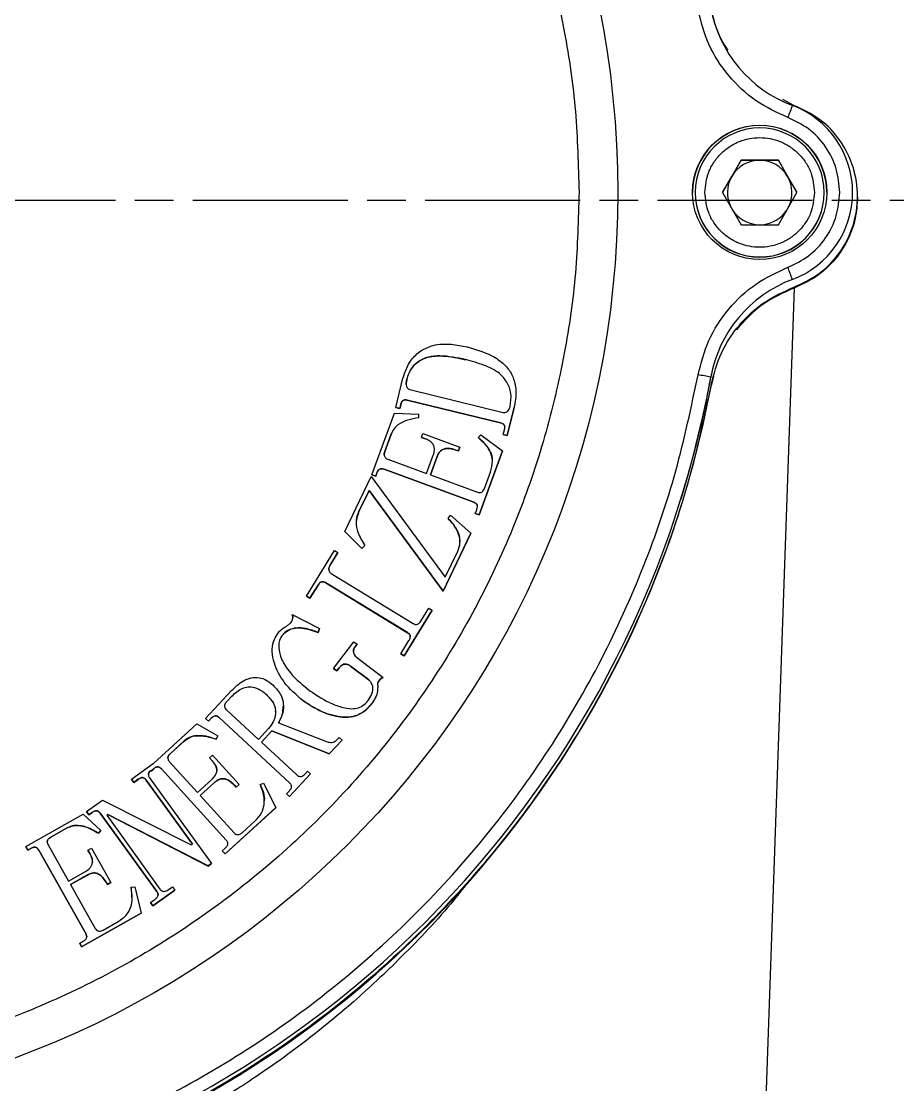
# Model space of a CAD drawing. Header units: millimetres. Extents: x 2003 to 4439, y 563 to 2285.
# Drawn here: x 3697.4 to 3765.3, y 1966.9 to 2049.3 of the extents above; entities that cross this region are included whole.
import ezdxf

# ---------------------------------------------------------------- set-up
doc = ezdxf.new("R2010")
doc.units = ezdxf.units.MM
doc.linetypes.add('AM_ISO08W050', pattern=[18, 12, -1.5, 3, -1.5])
doc.layers.add('AM_7', color=4, linetype='AM_ISO08W050', lineweight=25)

msp = doc.modelspace()

# ---------------------------------------------------------------- linework, layer by layer
at = {"color": 7, "linetype": 'Continuous', "lineweight": 25}
for p, q in [((3757.229, 2042.798), (3756.379, 2043.239)), ((3753.143, 2038.547), (3751.7, 2036.047)), ((3752.421, 2037.291), (3753.143, 2038.541)), ((3756.03, 2038.547), (3753.143, 2038.547)), ((3753.143, 2038.541), (3753.143, 2038.547)), ((3753.143, 2038.541), (3754.586, 2038.541)), ((3754.586, 2038.541), (3756.03, 2038.541)), ((3757.473, 2036.047), (3756.03, 2038.547)), ((3756.03, 2038.547), (3756.03, 2038.541)), ((3756.03, 2038.541), (3756.751, 2037.291)), ((3751.701, 2036.044), (3752.421, 2037.291)), ((3756.751, 2037.291), (3757.471, 2036.044)), ((3749.586, 2036.046), (3749.586, 2036.034)), ((3751.7, 2036.047), (3753.143, 2033.547)), ((3756.03, 2033.547), (3757.473, 2036.047)), ((3759.586, 2036.034), (3759.586, 2036.046)), ((3761.786, 2036.016), (3761.786, 2036.049)), ((3762.164, 2035.679), (3762.164, 2035.751)), ((3753.143, 2033.547), (3756.03, 2033.547)), ((3757.118, 2029.309), (3757.118, 2029.275)), ((3754.032, 1935.623), (3757.281, 2028.659)), ((3757.229, 2028.703), (3757.229, 2028.632)), ((3750.796, 2021.703), (3750.796, 2021.737)), ((3751.015, 2021.802), (3750.817, 2021.059)), ((3726.388, 2019.373), (3726.941, 2021.648)), ((3727.479, 2020.766), (3734.708, 2019.003)), ((3735.692, 2020.661), (3735.692, 2020.664)), ((3726.693, 2019.298), (3726.388, 2019.373)), ((3726.388, 2019.373), (3726.388, 2019.371)), ((3726.388, 2019.371), (3726.693, 2019.296)), ((3726.766, 2019.601), (3726.693, 2019.298)), ((3726.693, 2019.296), (3726.766, 2019.599)), ((3726.693, 2019.298), (3726.693, 2019.296)), ((3726.766, 2019.601), (3726.766, 2019.599)), ((3734.51, 2018.194), (3727.28, 2019.957)), ((3727.28, 2019.957), (3727.28, 2019.955)), ((3727.28, 2019.955), (3734.51, 2018.192)), ((3735.552, 2019.389), (3735.022, 2017.214)), ((3735.022, 2017.212), (3735.552, 2019.387)), ((3735.552, 2019.389), (3735.552, 2019.387)), ((3724.541, 2014.171), (3726.296, 2018.939)), ((3726.296, 2018.939), (3728.147, 2018.864)), ((3728.147, 2018.864), (3728.153, 2018.585)), ((3734.51, 2018.194), (3734.51, 2018.192)), ((3734.718, 2017.287), (3734.805, 2017.642)), ((3726.034, 2017.323), (3725.533, 2015.961)), ((3725.533, 2015.959), (3726.034, 2017.321)), ((3726.034, 2017.323), (3726.034, 2017.321)), ((3728.371, 2017.071), (3728.479, 2017.362)), ((3728.662, 2016.965), (3728.371, 2017.071)), ((3728.371, 2017.071), (3728.371, 2017.069)), ((3728.371, 2017.069), (3728.662, 2016.963)), ((3728.479, 2017.362), (3731.347, 2016.306)), ((3728.662, 2016.965), (3728.662, 2016.963)), ((3732.78, 2017.049), (3732.967, 2017.258)), ((3732.967, 2017.258), (3734.668, 2016.023)), ((3735.022, 2017.214), (3734.718, 2017.287)), ((3734.718, 2017.287), (3734.718, 2017.285)), ((3734.718, 2017.285), (3735.022, 2017.212)), ((3735.022, 2017.214), (3735.022, 2017.212)), ((3725.533, 2015.961), (3725.533, 2015.959)), ((3731.239, 2016.015), (3731.045, 2016.086)), ((3731.045, 2016.086), (3731.045, 2016.084)), ((3731.045, 2016.084), (3731.239, 2016.013)), ((3731.347, 2016.306), (3731.239, 2016.015)), ((3731.239, 2016.013), (3731.347, 2016.304)), ((3731.239, 2016.015), (3731.239, 2016.013)), ((3731.347, 2016.306), (3731.347, 2016.304)), ((3734.668, 2016.023), (3732.842, 2011.062)), ((3732.842, 2011.06), (3734.668, 2016.021)), ((3734.668, 2016.023), (3734.668, 2016.021)), ((3725.761, 2015.381), (3728.775, 2014.272)), ((3728.775, 2014.272), (3729.295, 2015.682)), ((3729.588, 2015.574), (3729.068, 2014.164)), ((3729.069, 2014.164), (3729.588, 2015.572)), ((3729.588, 2015.574), (3729.588, 2015.572)), ((3724.925, 2014.306), (3724.834, 2014.064)), ((3724.834, 2014.061), (3724.925, 2014.304)), ((3724.925, 2014.306), (3724.925, 2014.304)), ((3732.43, 2012.043), (3725.475, 2014.603)), ((3725.475, 2014.601), (3725.475, 2014.603)), ((3725.475, 2014.601), (3732.43, 2012.041)), ((3733.266, 2013.116), (3733.73, 2014.38)), ((3722.446, 2009.78), (3724.482, 2014.029)), ((3724.482, 2014.029), (3730.221, 2006.226)), ((3724.834, 2014.064), (3724.541, 2014.171)), ((3724.541, 2014.171), (3724.541, 2014.169)), ((3724.541, 2014.169), (3724.834, 2014.061)), ((3724.834, 2014.064), (3724.834, 2014.061)), ((3729.068, 2014.164), (3732.715, 2012.821)), ((3724.317, 2012.96), (3723.535, 2011.327)), ((3723.535, 2011.324), (3724.317, 2012.958)), ((3730.053, 2005.156), (3724.317, 2012.96)), ((3724.317, 2012.96), (3724.317, 2012.958)), ((3724.317, 2012.958), (3730.053, 2005.154)), ((3732.43, 2012.043), (3732.43, 2012.041)), ((3723.535, 2011.327), (3723.535, 2011.324)), ((3730.446, 2010.772), (3730.627, 2011.03)), ((3730.627, 2011.03), (3732.203, 2009.641)), ((3732.549, 2011.17), (3732.657, 2011.461)), ((3732.842, 2011.062), (3732.549, 2011.17)), ((3732.549, 2011.17), (3732.549, 2011.168)), ((3732.549, 2011.168), (3732.842, 2011.06)), ((3732.842, 2011.062), (3732.842, 2011.06)), ((3723.768, 2008.458), (3722.446, 2009.78)), ((3722.446, 2009.78), (3722.446, 2009.778)), ((3722.446, 2009.778), (3723.768, 2008.456)), ((3732.203, 2009.641), (3730.053, 2005.156)), ((3730.053, 2005.154), (3732.203, 2009.639)), ((3732.203, 2009.641), (3732.203, 2009.639)), ((3723.993, 2008.693), (3723.768, 2008.458)), ((3723.768, 2008.456), (3723.993, 2008.691)), ((3723.993, 2008.693), (3723.993, 2008.691)), ((3719.473, 2004.761), (3721.636, 2008.306)), ((3721.902, 2008.144), (3721.28, 2007.125)), ((3721.28, 2007.123), (3721.902, 2008.142)), ((3721.636, 2008.306), (3721.902, 2008.144)), ((3721.902, 2008.144), (3721.902, 2008.142)), ((3723.768, 2008.458), (3723.768, 2008.456)), ((3730.221, 2006.226), (3731.184, 2008.235)), ((3721.28, 2007.125), (3721.28, 2007.123)), ((3721.392, 2006.508), (3727.727, 2002.642)), ((3720.361, 2005.618), (3719.739, 2004.599)), ((3719.739, 2004.597), (3720.361, 2005.616)), ((3720.361, 2005.618), (3720.361, 2005.616)), ((3727.294, 2001.933), (3720.958, 2005.799)), ((3720.958, 2005.797), (3720.958, 2005.799)), ((3720.958, 2005.797), (3727.294, 2001.931)), ((3719.739, 2004.599), (3719.473, 2004.761)), ((3719.473, 2004.761), (3719.473, 2004.759)), ((3719.473, 2004.759), (3719.739, 2004.597)), ((3719.739, 2004.599), (3719.739, 2004.597)), ((3730.053, 2005.156), (3730.053, 2005.154)), ((3729.213, 2003.68), (3727.049, 2000.136)), ((3727.049, 2000.134), (3729.213, 2003.678)), ((3728.325, 2002.823), (3728.947, 2003.842)), ((3728.947, 2003.842), (3729.213, 2003.68)), ((3729.213, 2003.68), (3729.213, 2003.678)), ((3718.36, 2003.345), (3720.475, 2002.266)), ((3720.475, 2002.266), (3720.369, 2001.956)), ((3720.369, 2001.954), (3720.475, 2002.264)), ((3720.369, 2001.956), (3720.369, 2001.954)), ((3720.475, 2002.264), (3720.475, 2002.266)), ((3727.294, 2001.933), (3727.294, 2001.931)), ((3717.554, 2001.677), (3717.554, 2001.675)), ((3721.573, 1999.159), (3723.139, 2001.23)), ((3723.139, 2001.23), (3723.387, 2001.041)), ((3726.783, 2000.298), (3727.406, 2001.317)), ((3716.813, 2000.546), (3716.813, 2000.544)), ((3723.387, 2001.041), (3723.231, 2000.833)), ((3723.231, 2000.831), (3723.387, 2001.039)), ((3723.231, 2000.833), (3723.231, 2000.831)), ((3723.387, 2001.041), (3723.387, 2001.039)), ((3727.049, 2000.136), (3726.783, 2000.298)), ((3726.783, 2000.298), (3726.783, 2000.296)), ((3726.783, 2000.296), (3727.049, 2000.134)), ((3723.343, 2000.034), (3725.414, 1998.467)), ((3727.049, 2000.136), (3727.049, 2000.134)), ((3721.821, 1998.97), (3721.573, 1999.159)), ((3721.573, 1999.159), (3721.573, 1999.157)), ((3721.573, 1999.157), (3721.821, 1998.968)), ((3722.01, 1999.219), (3721.821, 1998.97)), ((3721.821, 1998.968), (3722.01, 1999.217)), ((3721.821, 1998.97), (3721.821, 1998.968)), ((3722.01, 1999.219), (3722.01, 1999.217)), ((3724.291, 1998.275), (3722.883, 1999.34)), ((3722.883, 1999.34), (3722.883, 1999.338)), ((3722.883, 1999.338), (3724.291, 1998.273)), ((3724.291, 1998.275), (3724.291, 1998.273)), ((3711.652, 1995.276), (3713.667, 1997.445)), ((3713.294, 1996.588), (3713.683, 1997.006)), ((3713.294, 1996.586), (3713.683, 1997.004)), ((3713.683, 1997.006), (3713.683, 1997.004)), ((3716.36, 1997.141), (3716.36, 1997.139)), ((3724.968, 1997.42), (3724.968, 1997.422)), ((3713.294, 1996.588), (3713.294, 1996.586)), ((3717.678, 1996.223), (3717.678, 1996.225)), ((3718.154, 1990.299), (3712.714, 1995.353)), ((3712.714, 1995.353), (3712.714, 1995.351)), ((3712.714, 1995.351), (3718.154, 1990.296)), ((3715.752, 1993.664), (3713.278, 1995.962)), ((3707.607, 1991.79), (3710.975, 1994.854)), ((3710.975, 1994.854), (3712.591, 1993.929)), ((3711.88, 1995.066), (3711.652, 1995.276)), ((3711.652, 1995.274), (3711.652, 1995.276)), ((3711.652, 1995.274), (3711.88, 1995.064)), ((3712.092, 1995.296), (3711.88, 1995.066)), ((3711.88, 1995.064), (3712.092, 1995.293)), ((3711.88, 1995.066), (3711.88, 1995.064)), ((3712.092, 1995.296), (3712.092, 1995.293)), ((3716.532, 1994.502), (3715.752, 1993.664)), ((3717.287, 1994.933), (3721.161, 1993.458)), ((3712.591, 1993.929), (3712.468, 1993.677)), ((3712.468, 1993.675), (3712.591, 1993.927)), ((3712.468, 1993.677), (3712.468, 1993.675)), ((3712.591, 1993.929), (3712.591, 1993.927)), ((3716.794, 1994.328), (3715.979, 1993.452)), ((3715.98, 1993.451), (3716.794, 1994.326)), ((3721.232, 1992.541), (3716.794, 1994.328)), ((3716.794, 1994.328), (3716.794, 1994.326)), ((3716.794, 1994.326), (3721.232, 1992.539)), ((3721.781, 1993.593), (3721.993, 1993.82)), ((3721.993, 1993.82), (3722.222, 1993.606)), ((3709.991, 1993.536), (3708.912, 1992.554)), ((3708.912, 1992.552), (3709.991, 1993.534)), ((3709.991, 1993.536), (3709.991, 1993.534)), ((3715.979, 1993.452), (3718.718, 1990.907)), ((3722.222, 1993.606), (3721.232, 1992.541)), ((3721.232, 1992.539), (3722.222, 1993.604)), ((3722.222, 1993.606), (3722.222, 1993.604)), ((3708.912, 1992.554), (3708.912, 1992.552)), ((3711.958, 1992.226), (3712.189, 1992.436)), ((3712.167, 1991.995), (3711.958, 1992.226)), ((3711.958, 1992.226), (3711.958, 1992.224)), ((3711.958, 1992.224), (3712.167, 1991.993)), ((3712.189, 1992.436), (3714.258, 1990.163)), ((3721.232, 1992.541), (3721.232, 1992.539)), ((3705.905, 1990.578), (3707.6, 1991.799)), ((3707.409, 1991.188), (3707.366, 1991.236)), ((3707.366, 1991.233), (3707.366, 1991.236)), ((3707.366, 1991.233), (3707.409, 1991.186)), ((3707.602, 1991.363), (3707.409, 1991.188)), ((3707.409, 1991.186), (3707.602, 1991.361)), ((3707.409, 1991.188), (3707.409, 1991.186)), ((3707.6, 1991.799), (3707.607, 1991.79)), ((3707.602, 1991.363), (3707.602, 1991.361)), ((3713.242, 1985.86), (3708.23, 1991.369)), ((3708.23, 1991.369), (3708.23, 1991.367)), ((3708.23, 1991.367), (3713.242, 1985.857)), ((3708.846, 1991.932), (3711.019, 1989.543)), ((3712.167, 1991.995), (3712.167, 1991.993)), ((3719.342, 1990.967), (3719.554, 1991.196)), ((3719.554, 1991.196), (3719.784, 1990.982)), ((3706.088, 1990.323), (3705.905, 1990.578)), ((3705.905, 1990.578), (3705.905, 1990.575)), ((3705.905, 1990.575), (3706.088, 1990.321)), ((3706.427, 1990.566), (3706.088, 1990.323)), ((3706.088, 1990.321), (3706.427, 1990.564)), ((3706.427, 1990.566), (3706.427, 1990.564)), ((3710.63, 1985.544), (3707.053, 1990.502)), ((3707.053, 1990.502), (3707.053, 1990.5)), ((3707.053, 1990.5), (3710.629, 1985.543)), ((3707.307, 1990.685), (3712.108, 1984.032)), ((3711.019, 1989.543), (3712.137, 1990.558)), ((3719.784, 1990.982), (3718.158, 1989.231)), ((3718.158, 1989.229), (3719.784, 1990.98)), ((3719.784, 1990.982), (3719.784, 1990.98)), ((3706.088, 1990.323), (3706.088, 1990.321)), ((3712.347, 1990.327), (3711.229, 1989.312)), ((3711.23, 1989.311), (3712.347, 1990.325)), ((3712.347, 1990.327), (3712.347, 1990.325)), ((3714.026, 1989.953), (3713.886, 1990.107)), ((3713.886, 1990.107), (3713.886, 1990.105)), ((3713.886, 1990.105), (3714.026, 1989.951)), ((3714.258, 1990.163), (3714.026, 1989.953)), ((3714.026, 1989.951), (3714.258, 1990.161)), ((3714.026, 1989.953), (3714.026, 1989.951)), ((3714.258, 1990.163), (3714.258, 1990.161)), ((3715.88, 1990.161), (3716.142, 1990.259)), ((3716.142, 1990.259), (3717.086, 1988.372)), ((3717.929, 1989.445), (3718.14, 1989.674)), ((3718.154, 1990.299), (3718.154, 1990.296)), ((3702.43, 1988.069), (3703.659, 1988.957)), ((3703.659, 1988.957), (3710.545, 1985.484)), ((3711.229, 1989.312), (3713.859, 1986.422)), ((3718.158, 1989.231), (3717.929, 1989.445)), ((3717.929, 1989.445), (3717.929, 1989.443)), ((3717.929, 1989.443), (3718.158, 1989.229)), ((3718.158, 1989.231), (3718.158, 1989.229)), ((3702.613, 1987.815), (3702.43, 1988.069)), ((3702.43, 1988.069), (3702.43, 1988.067)), ((3702.43, 1988.067), (3702.613, 1987.813)), ((3702.867, 1988), (3702.613, 1987.815)), ((3702.613, 1987.813), (3702.867, 1987.998)), ((3702.867, 1988), (3702.867, 1987.998)), ((3707.864, 1981.874), (3703.493, 1987.935)), ((3703.493, 1987.935), (3703.493, 1987.932)), ((3703.493, 1987.932), (3707.864, 1981.872)), ((3717.086, 1988.372), (3713.156, 1984.794)), ((3713.156, 1984.792), (3717.086, 1988.369)), ((3717.086, 1988.372), (3717.086, 1988.369)), ((3697.727, 1985.36), (3702.163, 1987.861)), ((3702.163, 1987.861), (3703.531, 1986.603)), ((3702.613, 1987.815), (3702.613, 1987.813)), ((3704.077, 1987.84), (3703.992, 1987.78)), ((3703.992, 1987.78), (3708.118, 1982.059)), ((3703.993, 1987.779), (3704.077, 1987.838)), ((3711.853, 1983.849), (3704.077, 1987.84)), ((3704.077, 1987.84), (3704.077, 1987.838)), ((3704.077, 1987.838), (3711.853, 1983.847)), ((3714.487, 1986.428), (3715.489, 1987.341)), ((3700.915, 1986.797), (3699.648, 1986.085)), ((3699.648, 1986.082), (3700.915, 1986.795)), ((3700.915, 1986.797), (3700.915, 1986.795)), ((3703.531, 1986.603), (3703.354, 1986.383)), ((3703.354, 1986.381), (3703.531, 1986.601)), ((3703.354, 1986.383), (3703.354, 1986.381)), ((3703.531, 1986.603), (3703.531, 1986.601)), ((3699.443, 1985.491), (3701.025, 1982.685)), ((3699.648, 1986.085), (3699.648, 1986.082)), ((3710.545, 1985.484), (3710.63, 1985.544)), ((3713.242, 1985.86), (3713.242, 1985.857)), ((3697.881, 1985.089), (3697.727, 1985.36)), ((3697.727, 1985.36), (3697.727, 1985.358)), ((3697.727, 1985.358), (3697.881, 1985.087)), ((3698.108, 1985.216), (3697.881, 1985.089)), ((3697.881, 1985.087), (3698.108, 1985.214)), ((3697.881, 1985.089), (3697.881, 1985.087)), ((3698.108, 1985.216), (3698.108, 1985.214)), ((3702.368, 1978.608), (3698.719, 1985.083)), ((3698.719, 1985.081), (3698.719, 1985.083)), ((3698.719, 1985.081), (3702.368, 1978.606)), ((3702.535, 1985.087), (3702.807, 1985.239)), ((3702.687, 1984.815), (3702.535, 1985.087)), ((3702.535, 1985.087), (3702.535, 1985.085)), ((3702.535, 1985.085), (3702.687, 1984.813)), ((3702.687, 1984.815), (3702.687, 1984.813)), ((3702.807, 1985.239), (3704.311, 1982.567)), ((3712.946, 1985.026), (3713.177, 1985.237)), ((3713.156, 1984.794), (3712.946, 1985.026)), ((3712.946, 1985.026), (3712.946, 1985.023)), ((3712.946, 1985.023), (3713.156, 1984.792)), ((3713.156, 1984.794), (3713.156, 1984.792)), ((3712.108, 1984.032), (3711.853, 1983.849)), ((3711.853, 1983.847), (3712.108, 1984.03)), ((3711.853, 1983.849), (3711.853, 1983.847)), ((3712.108, 1984.032), (3712.108, 1984.03)), ((3701.025, 1982.685), (3702.339, 1983.424)), ((3702.491, 1983.153), (3701.177, 1982.413)), ((3701.178, 1982.411), (3702.491, 1983.151)), ((3702.491, 1983.153), (3702.491, 1983.151)), ((3701.177, 1982.413), (3703.092, 1979.017)), ((3704.04, 1982.415), (3703.938, 1982.596)), ((3703.938, 1982.596), (3703.938, 1982.594)), ((3703.938, 1982.594), (3704.04, 1982.413)), ((3704.311, 1982.567), (3704.04, 1982.415)), ((3704.04, 1982.413), (3704.311, 1982.565)), ((3704.04, 1982.415), (3704.04, 1982.413)), ((3704.311, 1982.567), (3704.311, 1982.565)), ((3705.889, 1982.205), (3706.164, 1982.242)), ((3705.889, 1982.203), (3705.907, 1981.443)), ((3706.164, 1982.242), (3706.663, 1980.196)), ((3708.744, 1981.994), (3709.083, 1982.238)), ((3709.083, 1982.238), (3709.268, 1981.984)), ((3709.268, 1981.984), (3707.573, 1980.763)), ((3707.573, 1980.761), (3709.268, 1981.982)), ((3707.864, 1981.874), (3707.864, 1981.872)), ((3709.268, 1981.984), (3709.268, 1981.982)), ((3707.388, 1981.017), (3707.727, 1981.262)), ((3707.573, 1980.763), (3707.388, 1981.017)), ((3707.388, 1981.017), (3707.388, 1981.015)), ((3707.388, 1981.015), (3707.573, 1980.761)), ((3707.573, 1980.763), (3707.573, 1980.761)), ((3706.663, 1980.196), (3702.046, 1977.593)), ((3702.046, 1977.591), (3706.663, 1980.194)), ((3706.663, 1980.196), (3706.663, 1980.194)), ((3703.705, 1978.886), (3704.882, 1979.548)), ((3701.894, 1977.865), (3702.165, 1978.017)), ((3702.368, 1978.608), (3702.368, 1978.606)), ((3702.046, 1977.593), (3701.894, 1977.865)), ((3701.894, 1977.865), (3701.894, 1977.863)), ((3701.894, 1977.863), (3702.046, 1977.591)), ((3702.046, 1977.593), (3702.046, 1977.591))]:
    msp.add_line(p, q, dxfattribs=at)
for centre, radius in [((3672.086, 2036.052), 71.5), ((3754.586, 2036.052), 5.2)]:
    msp.add_circle(centre, radius, dxfattribs=at)
for centre, radius, start, end in [((3760.634, 2052.151), 10, 190.30615, 249.41337), ((4065.899, 1926.01), 330.126, 159.28349, 159.4567), ((3754.586, 2036.049), 7.2, 359.99987, 69.41339), ((3754.586, 2036.034), 5.2, 0.00011, 179.99974), ((3754.586, 2036.046), 5, 359.99995, 179.99959), ((3754.586, 2036.041), 2.5, 89.99966, 149.9996), ((3754.586, 2036.041), 2.5, 29.99978, 89.99971), ((3754.586, 2036.041), 2.5, 149.99962, 207.09742), ((3754.586, 2036.041), 2.5, 332.90197, 29.99975), ((3754.586, 2036.046), 5, 179.99978, 359.99975), ((3754.586, 2036.034), 5, 179.99978, 359.99975), ((3754.586, 2036.049), 7.2, 290.58661, 359.99981), ((3754.586, 2036.041), 2.5, 212.9021, 265.89476), ((3754.586, 2036.041), 2.5, 274.10462, 327.09726), ((3443.223, 1912.21), 335.026, 20.45808, 20.62944), ((3760.634, 2019.948), 10, 110.58663, 169.69385), ((3672.086, 2036.05), 80, 280.30604, 349.69383), ((3672.087, 2036.015), 80, 342.76842, 349.69388), ((3728.763, 1904.766), 119.028, 79.33268, 79.81423), ((3760.634, 2019.914), 10, 168.01767, 169.69388), ((3672.164, 2035.677), 80, 281.36448, 349.47139)]:
    msp.add_arc(centre, radius, start, end, dxfattribs=at)
for points, knots in [([(3603.586, 2036.058), (3603.641, 2038.147), (3603.751, 2042.325), (3604.661, 2048.664), (3606.147, 2055.016), (3608.321, 2061.382), (3611.152, 2067.605), (3614.666, 2073.628), (3618.82, 2079.32), (3623.563, 2084.581), (3628.825, 2089.325), (3634.516, 2093.479), (3640.539, 2096.992), (3646.762, 2099.824), (3653.128, 2101.995), (3659.48, 2103.49), (3665.819, 2104.368), (3672.086, 2104.653), (3678.354, 2104.368), (3684.692, 2103.491), (3691.045, 2101.995), (3697.411, 2099.824), (3703.634, 2096.992), (3709.656, 2093.479), (3715.348, 2089.325), (3720.61, 2084.581), (3725.353, 2079.32), (3729.507, 2073.628), (3733.021, 2067.605), (3735.852, 2061.382), (3738.026, 2055.017), (3739.512, 2048.664), (3740.422, 2042.325), (3740.532, 2038.147), (3740.586, 2036.058)], [0, 0, 0, 0, 0.0291236, 0.0582485, 0.08912, 0.1199941, 0.1519015, 0.1843128, 0.2170688, 0.25, 0.2829312, 0.3156872, 0.3480985, 0.3800059, 0.4108775, 0.4417515, 0.4708745, 0.5, 0.529123, 0.5582485, 0.58912, 0.6199941, 0.6519015, 0.6843128, 0.7170688, 0.75, 0.7829312, 0.8156872, 0.8480985, 0.8800059, 0.9108775, 0.9417515, 0.9708751, 1, 1, 1, 1]), ([(3756.766, 2041.856), (3755.92, 2042.247), (3754.197, 2043.042), (3752.105, 2045.032), (3750.52, 2047.445), (3750.045, 2049.282), (3749.812, 2050.185)], [0, 0, 0, 0, 0.245796, 0.5, 0.754204, 1, 1, 1, 1]), ([(3752.147, 2047.082), (3751.959, 2047.352), (3751.276, 2048.333), (3751.01, 2049.513), (3750.817, 2050.368)], [0, 0, 0, 0, 0.275029, 1, 1, 1, 1]), ([(3760.786, 2036.052), (3760.734, 2036.663), (3760.626, 2037.916), (3759.756, 2039.632), (3758.455, 2041.05), (3757.321, 2041.591), (3756.766, 2041.856)], [0, 0, 0, 0, 0.244178, 0.5, 0.755822, 1, 1, 1, 1]), ([(3750.336, 2036.047), (3750.393, 2036.582), (3750.481, 2037.404), (3751.01, 2038.394), (3751.559, 2039.074), (3752.24, 2039.626), (3753.229, 2040.139), (3754.586, 2040.4), (3755.943, 2040.139), (3756.933, 2039.626), (3757.614, 2039.074), (3758.162, 2038.394), (3758.692, 2037.404), (3758.78, 2036.582), (3758.836, 2036.047)], [0, 0, 0, 0, 0.119728, 0.18418, 0.25, 0.31582, 0.380272, 0.5, 0.619728, 0.68418, 0.75, 0.81582, 0.880272, 1, 1, 1, 1]), ([(3740.586, 2036.058), (3740.532, 2033.969), (3740.422, 2029.791), (3739.512, 2023.452), (3738.026, 2017.1), (3735.852, 2010.734), (3733.021, 2004.511), (3729.507, 1998.488), (3725.353, 1992.796), (3720.61, 1987.535), (3715.348, 1982.791), (3709.656, 1978.637), (3703.634, 1975.124), (3697.411, 1972.292), (3691.045, 1970.121), (3684.693, 1968.626), (3678.354, 1967.748), (3672.087, 1967.463), (3665.819, 1967.748), (3659.481, 1968.625), (3653.128, 1970.121), (3646.762, 1972.292), (3640.539, 1975.124), (3634.516, 1978.637), (3628.825, 1982.791), (3623.563, 1987.535), (3618.82, 1992.796), (3614.666, 1998.488), (3611.152, 2004.511), (3608.321, 2010.734), (3606.147, 2017.099), (3604.661, 2023.452), (3603.751, 2029.791), (3603.641, 2033.969), (3603.586, 2036.058)], [0, 0, 0, 0, 0.029124, 0.058248, 0.08912, 0.119994, 0.151902, 0.184313, 0.217069, 0.25, 0.282931, 0.315687, 0.348098, 0.380006, 0.410878, 0.441752, 0.470875, 0.5, 0.529123, 0.558248, 0.58912, 0.619994, 0.651902, 0.684313, 0.717069, 0.75, 0.782931, 0.815687, 0.848098, 0.880006, 0.910878, 0.941752, 0.970875, 1, 1, 1, 1]), ([(3758.836, 2036.047), (3758.78, 2035.513), (3758.692, 2034.69), (3758.162, 2033.701), (3757.614, 2033.021), (3756.933, 2032.469), (3755.943, 2031.955), (3754.586, 2031.695), (3753.229, 2031.955), (3752.24, 2032.469), (3751.559, 2033.021), (3751.01, 2033.701), (3750.48, 2034.69), (3750.393, 2035.513), (3750.336, 2036.047)], [0, 0, 0, 0, 0.119728, 0.18418, 0.25, 0.31582, 0.380272, 0.5, 0.619728, 0.68418, 0.75, 0.81582, 0.880272, 1, 1, 1, 1]), ([(3756.766, 2030.248), (3757.321, 2030.512), (3758.455, 2031.053), (3759.756, 2032.471), (3760.626, 2034.187), (3760.734, 2035.44), (3760.786, 2036.052)], [0, 0, 0, 0, 0.244178, 0.5, 0.755822, 1, 1, 1, 1]), ([(3762.164, 2035.679), (3762.128, 2035.122), (3762.062, 2034.088), (3761.495, 2032.423), (3760.51, 2030.837), (3759.012, 2029.436), (3757.816, 2028.897), (3757.229, 2028.632)], [0, 0, 0, 0, 0.182468, 0.338737, 0.571946, 0.789459, 1, 1, 1, 1]), ([(3749.812, 2021.918), (3750.045, 2022.821), (3750.52, 2024.658), (3752.105, 2027.071), (3754.197, 2029.061), (3755.92, 2029.857), (3756.766, 2030.248)], [0, 0, 0, 0, 0.2457963, 0.5, 0.7542037, 1, 1, 1, 1]), ([(3757.229, 2028.632), (3756.403, 2028.265), (3754.693, 2027.506), (3753.433, 2026.123), (3752.782, 2025.409)], [0, 0, 0, 0, 0.483329, 1, 1, 1, 1]), ([(3726.941, 2021.648), (3727.112, 2022.147), (3727.396, 2022.977), (3728.31, 2023.82), (3729.388, 2024.289), (3730.648, 2024.34), (3731.517, 2024.16), (3731.929, 2024.076)], [0, 0, 0, 0, 0.247075, 0.411707, 0.576376, 0.799459, 1, 1, 1, 1]), ([(3727.246, 2021.571), (3727.359, 2021.896), (3727.555, 2022.457), (3728.194, 2023.021), (3729.01, 2023.372), (3730.259, 2023.415), (3731.216, 2023.211), (3731.794, 2023.087)], [0, 0, 0, 0, 0.187288, 0.322879, 0.458162, 0.672864, 1, 1, 1, 1]), ([(3731.794, 2023.089), (3731.136, 2023.229), (3730.183, 2023.432), (3728.897, 2023.342), (3728.088, 2022.973), (3727.532, 2022.374), (3727.327, 2021.874), (3727.256, 2021.612), (3727.246, 2021.573)], [0, 0, 0, 0, 0.370461, 0.536516, 0.705021, 0.84958, 0.977988, 1, 1, 1, 1]), ([(3731.929, 2024.076), (3732.576, 2023.889), (3733.608, 2023.592), (3734.783, 2022.801), (3735.425, 2021.948), (3735.743, 2020.899), (3735.691, 2020.021), (3735.576, 2019.497), (3735.552, 2019.389)], [0, 0, 0, 0, 0.297111, 0.47381, 0.61789, 0.761902, 0.950798, 1, 1, 1, 1]), ([(3735.248, 2019.462), (3735.295, 2019.801), (3735.386, 2020.454), (3735.042, 2021.366), (3734.343, 2022.164), (3733.197, 2022.704), (3732.283, 2022.955), (3731.794, 2023.089)], [0, 0, 0, 0, 0.178845, 0.344366, 0.496994, 0.730831, 1, 1, 1, 1]), ([(3686.22, 1958.326), (3688.716, 1958.853), (3693.753, 1959.915), (3701.13, 1962.454), (3708.372, 1965.723), (3715.351, 1969.786), (3721.954, 1974.597), (3728.048, 1980.09), (3733.541, 1986.183), (3738.352, 1992.786), (3742.415, 1999.765), (3745.684, 2007.007), (3748.223, 2014.384), (3749.285, 2019.422), (3749.812, 2021.918)], [0, 0, 0, 0, 0.0799588, 0.1613715, 0.2441424, 0.3288926, 0.4142166, 0.5, 0.5857784, 0.6711024, 0.7558576, 0.8386237, 0.9200388, 1, 1, 1, 1]), ([(3727.203, 2021.155), (3727.2, 2021.174), (3727.182, 2021.313), (3727.216, 2021.451), (3727.246, 2021.571)], [0, 0, 0, 0, 0.133985, 1, 1, 1, 1]), ([(3727.246, 2021.573), (3727.227, 2021.478), (3727.191, 2021.304), (3727.194, 2021.08), (3727.25, 2020.923), (3727.331, 2020.827), (3727.417, 2020.785), (3727.466, 2020.77), (3727.479, 2020.766)], [0, 0, 0, 0, 0.3092031, 0.5693339, 0.7017053, 0.8348468, 0.9586804, 1, 1, 1, 1]), ([(3727.28, 2019.957), (3727.223, 2019.968), (3727.132, 2019.987), (3727.004, 2019.962), (3726.905, 2019.902), (3726.816, 2019.778), (3726.785, 2019.668), (3726.766, 2019.601)], [0, 0, 0, 0, 0.2389344, 0.3835198, 0.5293247, 0.7100539, 1, 1, 1, 1]), ([(3726.766, 2019.599), (3726.79, 2019.681), (3726.824, 2019.799), (3726.93, 2019.921), (3727.034, 2019.97), (3727.156, 2019.981), (3727.238, 2019.964), (3727.28, 2019.955)], [0, 0, 0, 0, 0.352506, 0.502018, 0.653531, 0.821261, 1, 1, 1, 1]), ([(3734.708, 2019.003), (3734.763, 2018.995), (3734.856, 2018.98), (3734.983, 2019.028), (3735.091, 2019.114), (3735.189, 2019.261), (3735.227, 2019.39), (3735.248, 2019.462)], [0, 0, 0, 0, 0.2039125, 0.3489118, 0.4932734, 0.7202809, 1, 1, 1, 1]), ([(3728.153, 2018.585), (3727.875, 2018.537), (3727.316, 2018.44), (3726.606, 2018.125), (3726.194, 2017.69), (3726.075, 2017.418), (3726.034, 2017.323)], [0, 0, 0, 0, 0.326957, 0.656983, 0.880506, 1, 1, 1, 1]), ([(3734.805, 2017.642), (3734.824, 2017.732), (3734.85, 2017.858), (3734.8, 2018.015), (3734.729, 2018.097), (3734.631, 2018.161), (3734.553, 2018.182), (3734.51, 2018.194)], [0, 0, 0, 0, 0.376564, 0.520712, 0.664612, 0.816576, 1, 1, 1, 1]), ([(3734.51, 2018.192), (3734.565, 2018.176), (3734.657, 2018.15), (3734.757, 2018.068), (3734.812, 2017.982), (3734.833, 2017.914), (3734.83, 2017.879), (3734.829, 2017.875)], [0, 0, 0, 0, 0.350165, 0.583321, 0.781194, 0.979417, 1, 1, 1, 1]), ([(3729.295, 2015.682), (3729.336, 2015.814), (3729.402, 2016.027), (3729.381, 2016.337), (3729.261, 2016.586), (3729.017, 2016.815), (3728.792, 2016.91), (3728.662, 2016.965)], [0, 0, 0, 0, 0.250694, 0.402945, 0.556475, 0.743783, 1, 1, 1, 1]), ([(3733.73, 2014.38), (3733.808, 2014.671), (3733.942, 2015.178), (3733.758, 2015.91), (3733.376, 2016.531), (3732.995, 2016.862), (3732.78, 2017.049)], [0, 0, 0, 0, 0.291975, 0.5068433, 0.7208193, 1, 1, 1, 1]), ([(3732.78, 2017.047), (3733.094, 2016.759), (3733.57, 2016.321), (3733.868, 2015.595), (3733.853, 2015.263), (3733.849, 2015.152)], [0, 0, 0, 0, 0.5605682, 0.8525163, 1, 1, 1, 1]), ([(3725.533, 2015.961), (3725.513, 2015.891), (3725.481, 2015.778), (3725.503, 2015.627), (3725.553, 2015.516), (3725.643, 2015.431), (3725.721, 2015.398), (3725.761, 2015.381)], [0, 0, 0, 0, 0.306278, 0.493908, 0.637476, 0.819066, 1, 1, 1, 1]), ([(3725.501, 2015.696), (3725.497, 2015.739), (3725.49, 2015.829), (3725.518, 2015.915), (3725.533, 2015.959)], [0, 0, 0, 0, 0.480167, 1, 1, 1, 1]), ([(3729.588, 2015.572), (3729.643, 2015.698), (3729.731, 2015.902), (3729.965, 2016.109), (3730.239, 2016.212), (3730.615, 2016.219), (3730.887, 2016.134), (3731.045, 2016.084)], [0, 0, 0, 0, 0.230691, 0.373512, 0.516628, 0.721111, 1, 1, 1, 1]), ([(3731.045, 2016.086), (3730.852, 2016.145), (3730.566, 2016.232), (3730.169, 2016.198), (3729.914, 2016.079), (3729.709, 2015.861), (3729.633, 2015.679), (3729.588, 2015.574)], [0, 0, 0, 0, 0.339516, 0.502236, 0.666705, 0.806821, 1, 1, 1, 1]), ([(3725.475, 2014.603), (3725.42, 2014.62), (3725.33, 2014.647), (3725.199, 2014.638), (3725.096, 2014.592), (3724.996, 2014.479), (3724.953, 2014.375), (3724.925, 2014.306)], [0, 0, 0, 0, 0.238273, 0.386342, 0.535522, 0.694283, 1, 1, 1, 1]), ([(3724.925, 2014.304), (3724.96, 2014.39), (3725.009, 2014.509), (3725.135, 2014.613), (3725.244, 2014.644), (3725.361, 2014.637), (3725.439, 2014.612), (3725.475, 2014.601)], [0, 0, 0, 0, 0.379298, 0.521166, 0.663365, 0.839848, 1, 1, 1, 1]), ([(3732.715, 2012.821), (3732.769, 2012.805), (3732.86, 2012.778), (3732.992, 2012.8), (3733.103, 2012.861), (3733.202, 2012.968), (3733.244, 2013.065), (3733.266, 2013.116)], [0, 0, 0, 0, 0.238521, 0.395636, 0.552314, 0.766778, 1, 1, 1, 1]), ([(3732.657, 2011.461), (3732.687, 2011.553), (3732.727, 2011.679), (3732.689, 2011.845), (3732.618, 2011.942), (3732.525, 2012.005), (3732.456, 2012.033), (3732.43, 2012.043)], [0, 0, 0, 0, 0.39106, 0.540188, 0.690013, 0.882685, 1, 1, 1, 1]), ([(3732.43, 2012.041), (3732.486, 2012.017), (3732.574, 2011.979), (3732.665, 2011.883), (3732.705, 2011.798), (3732.705, 2011.742), (3732.704, 2011.722)], [0, 0, 0, 0, 0.3984195, 0.6317471, 0.8667713, 1, 1, 1, 1]), ([(3723.535, 2011.327), (3723.439, 2011.053), (3723.258, 2010.53), (3723.425, 2009.573), (3723.78, 2009.023), (3723.993, 2008.693)], [0, 0, 0, 0, 0.304636, 0.583296, 1, 1, 1, 1]), ([(3723.349, 2010.445), (3723.348, 2010.589), (3723.346, 2010.895), (3723.469, 2011.176), (3723.535, 2011.324)], [0, 0, 0, 0, 0.4699412, 1, 1, 1, 1]), ([(3731.184, 2008.235), (3731.265, 2008.461), (3731.42, 2008.9), (3731.274, 2009.65), (3730.917, 2010.269), (3730.586, 2010.622), (3730.446, 2010.772)], [0, 0, 0, 0, 0.25104, 0.485737, 0.783075, 1, 1, 1, 1]), ([(3730.446, 2010.77), (3730.605, 2010.597), (3730.966, 2010.204), (3731.319, 2009.578), (3731.34, 2009.121), (3731.347, 2008.968)], [0, 0, 0, 0, 0.34095, 0.7784, 1, 1, 1, 1]), ([(3721.191, 2006.818), (3721.191, 2006.82), (3721.18, 2006.877), (3721.209, 2006.988), (3721.257, 2007.08), (3721.28, 2007.123)], [0, 0, 0, 0, 0.019576, 0.546013, 1, 1, 1, 1]), ([(3721.28, 2007.125), (3721.243, 2007.049), (3721.187, 2006.934), (3721.188, 2006.762), (3721.235, 2006.644), (3721.311, 2006.562), (3721.368, 2006.524), (3721.392, 2006.508)], [0, 0, 0, 0, 0.3520414, 0.5318269, 0.7130337, 0.8778643, 1, 1, 1, 1]), ([(3720.958, 2005.799), (3720.905, 2005.829), (3720.821, 2005.875), (3720.688, 2005.885), (3720.576, 2005.858), (3720.458, 2005.768), (3720.398, 2005.675), (3720.361, 2005.618)], [0, 0, 0, 0, 0.247687, 0.39562, 0.54446, 0.717172, 1, 1, 1, 1]), ([(3720.361, 2005.616), (3720.408, 2005.688), (3720.476, 2005.79), (3720.615, 2005.872), (3720.723, 2005.883), (3720.842, 2005.862), (3720.915, 2005.821), (3720.958, 2005.797)], [0, 0, 0, 0, 0.352181, 0.502478, 0.654205, 0.796783, 1, 1, 1, 1]), ([(3718.263, 2002.704), (3718.309, 2002.783), (3718.399, 2002.939), (3718.409, 2003.173), (3718.372, 2003.301), (3718.36, 2003.345)], [0, 0, 0, 0, 0.406204, 0.795736, 1, 1, 1, 1]), ([(3718.36, 2003.343), (3718.39, 2003.252), (3718.421, 2003.161), (3718.399, 2003.073), (3718.399, 2003.073)], [0, 0, 0, 0, 0.998825, 1, 1, 1, 1]), ([(3727.727, 2002.642), (3727.778, 2002.615), (3727.864, 2002.57), (3728.002, 2002.569), (3728.118, 2002.607), (3728.233, 2002.692), (3728.291, 2002.775), (3728.325, 2002.823)], [0, 0, 0, 0, 0.239524, 0.40579, 0.571729, 0.750468, 1, 1, 1, 1]), ([(3719.174, 1996.676), (3718.663, 1997.119), (3717.73, 1997.928), (3717.005, 1999.319), (3716.772, 2000.416), (3716.86, 2001.246), (3717.13, 2001.681), (3717.264, 2001.896)], [0, 0, 0, 0, 0.329821, 0.602198, 0.751389, 0.876805, 1, 1, 1, 1]), ([(3717.264, 2001.896), (3717.304, 2001.945), (3717.384, 2002.041), (3717.569, 2002.209), (3717.725, 2002.313), (3717.828, 2002.382)], [0, 0, 0, 0, 0.250844, 0.502068, 1, 1, 1, 1]), ([(3720.369, 2001.956), (3720.055, 2002.067), (3719.495, 2002.265), (3718.716, 2002.335), (3718.115, 2002.18), (3717.759, 2001.929), (3717.601, 2001.735), (3717.554, 2001.677)], [0, 0, 0, 0, 0.327037, 0.582977, 0.7546195, 0.9267447, 1, 1, 1, 1]), ([(3717.554, 2001.675), (3717.667, 2001.801), (3717.911, 2002.075), (3718.471, 2002.302), (3719.332, 2002.314), (3719.955, 2002.098), (3720.369, 2001.954)], [0, 0, 0, 0, 0.165221, 0.356832, 0.573119, 1, 1, 1, 1]), ([(3717.828, 2002.382), (3717.866, 2002.406), (3717.943, 2002.456), (3718.093, 2002.556), (3718.195, 2002.645), (3718.263, 2002.704)], [0, 0, 0, 0, 0.2516063, 0.5032378, 1, 1, 1, 1]), ([(3727.406, 2001.317), (3727.449, 2001.395), (3727.51, 2001.504), (3727.517, 2001.666), (3727.476, 2001.766), (3727.403, 2001.861), (3727.333, 2001.907), (3727.294, 2001.933)], [0, 0, 0, 0, 0.364982, 0.510318, 0.655638, 0.805835, 1, 1, 1, 1]), ([(3727.294, 2001.931), (3727.343, 2001.898), (3727.424, 2001.844), (3727.489, 2001.734), (3727.517, 2001.659), (3727.512, 2001.62), (3727.511, 2001.612)], [0, 0, 0, 0, 0.429095, 0.711731, 0.943174, 1, 1, 1, 1]), ([(3717.554, 2001.677), (3717.471, 2001.527), (3717.314, 2001.245), (3717.305, 2000.61), (3717.538, 1999.757), (3718.33, 1998.555), (3719.2, 1997.855), (3719.739, 1997.421)], [0, 0, 0, 0, 0.097711, 0.183041, 0.35825, 0.602223, 1, 1, 1, 1]), ([(3723.231, 2000.833), (3723.19, 2000.769), (3723.117, 2000.657), (3723.091, 2000.465), (3723.123, 2000.3), (3723.209, 2000.149), (3723.296, 2000.074), (3723.343, 2000.034)], [0, 0, 0, 0, 0.249315, 0.4358137, 0.6227966, 0.7970359, 1, 1, 1, 1]), ([(3723.108, 2000.451), (3723.105, 2000.472), (3723.096, 2000.547), (3723.135, 2000.683), (3723.198, 2000.78), (3723.231, 2000.831)], [0, 0, 0, 0, 0.151132, 0.552434, 1, 1, 1, 1]), ([(3722.883, 1999.34), (3722.811, 1999.389), (3722.693, 1999.47), (3722.497, 1999.512), (3722.335, 1999.488), (3722.159, 1999.396), (3722.068, 1999.288), (3722.01, 1999.219)], [0, 0, 0, 0, 0.257237, 0.420431, 0.584481, 0.733875, 1, 1, 1, 1]), ([(3722.01, 1999.217), (3722.065, 1999.282), (3722.155, 1999.39), (3722.33, 1999.486), (3722.493, 1999.509), (3722.689, 1999.47), (3722.807, 1999.39), (3722.883, 1999.338)], [0, 0, 0, 0, 0.251206, 0.415599, 0.580778, 0.730319, 1, 1, 1, 1]), ([(3713.667, 1997.445), (3713.956, 1997.723), (3714.397, 1998.148), (3715.173, 1998.455), (3715.794, 1998.478), (3716.394, 1998.267), (3716.712, 1998.003), (3716.886, 1997.858)], [0, 0, 0, 0, 0.321782, 0.493409, 0.666308, 0.816214, 1, 1, 1, 1]), ([(3716.886, 1997.858), (3717.121, 1997.607), (3717.511, 1997.189), (3717.706, 1996.411), (3717.667, 1995.659), (3717.425, 1995.197), (3717.287, 1994.933)], [0, 0, 0, 0, 0.3135051, 0.5209519, 0.7271537, 1, 1, 1, 1]), ([(3724.252, 1996.676), (3724.362, 1996.839), (3724.539, 1997.1), (3724.631, 1997.511), (3724.599, 1997.832), (3724.47, 1998.087), (3724.346, 1998.217), (3724.291, 1998.275)], [0, 0, 0, 0, 0.329126, 0.528564, 0.696809, 0.865433, 1, 1, 1, 1]), ([(3724.984, 1997.814), (3724.985, 1997.688), (3724.986, 1997.366), (3724.828, 1996.876), (3724.615, 1996.566), (3724.512, 1996.416)], [0, 0, 0, 0, 0.2516938, 0.6389543, 1, 1, 1, 1]), ([(3725.112, 1998.24), (3725.078, 1998.192), (3725.019, 1998.107), (3724.969, 1997.958), (3724.979, 1997.863), (3724.984, 1997.814)], [0, 0, 0, 0, 0.379574, 0.681533, 1, 1, 1, 1]), ([(3724.986, 1997.951), (3724.985, 1997.965), (3724.983, 1998.043), (3725.044, 1998.139), (3725.095, 1998.214), (3725.112, 1998.238)], [0, 0, 0, 0, 0.136759, 0.726608, 1, 1, 1, 1]), ([(3725.414, 1998.467), (3725.386, 1998.453), (3725.329, 1998.423), (3725.224, 1998.365), (3725.156, 1998.295), (3725.116, 1998.246), (3725.112, 1998.24)], [0, 0, 0, 0, 0.25202, 0.504232, 0.940351, 1, 1, 1, 1]), ([(3725.112, 1998.238), (3725.132, 1998.263), (3725.187, 1998.332), (3725.294, 1998.404), (3725.379, 1998.447), (3725.414, 1998.465)], [0, 0, 0, 0, 0.252155, 0.688227, 1, 1, 1, 1]), ([(3713.683, 1997.006), (3713.933, 1997.244), (3714.303, 1997.595), (3714.96, 1997.763), (3715.491, 1997.702), (3715.97, 1997.475), (3716.243, 1997.242), (3716.36, 1997.141)], [0, 0, 0, 0, 0.331594, 0.48998, 0.648562, 0.847889, 1, 1, 1, 1]), ([(3713.683, 1997.004), (3713.933, 1997.242), (3714.303, 1997.593), (3714.96, 1997.761), (3715.491, 1997.7), (3715.97, 1997.473), (3716.243, 1997.24), (3716.36, 1997.139)], [0, 0, 0, 0, 0.3315942, 0.48998, 0.6485616, 0.8478895, 1, 1, 1, 1]), ([(3716.36, 1997.141), (3716.551, 1996.943), (3716.862, 1996.62), (3717.085, 1996.028), (3717.073, 1995.508), (3716.908, 1994.969), (3716.667, 1994.67), (3716.532, 1994.502)], [0, 0, 0, 0, 0.272894, 0.445011, 0.618101, 0.78577, 1, 1, 1, 1]), ([(3716.36, 1997.139), (3716.547, 1996.941), (3716.852, 1996.617), (3717.068, 1996.118), (3717.055, 1995.868), (3717.051, 1995.79)], [0, 0, 0, 0, 0.522164, 0.851498, 1, 1, 1, 1]), ([(3719.739, 1997.421), (3720.304, 1997.054), (3721.149, 1996.505), (3722.319, 1996.097), (3723.055, 1996.003), (3723.622, 1996.131), (3724.007, 1996.381), (3724.184, 1996.594), (3724.252, 1996.676)], [0, 0, 0, 0, 0.399545, 0.597137, 0.733747, 0.835099, 0.936852, 1, 1, 1, 1]), ([(3713.278, 1995.962), (3713.233, 1996.01), (3713.163, 1996.086), (3713.131, 1996.224), (3713.147, 1996.357), (3713.203, 1996.484), (3713.268, 1996.558), (3713.294, 1996.588)], [0, 0, 0, 0, 0.273037, 0.428356, 0.583344, 0.832242, 1, 1, 1, 1]), ([(3713.14, 1996.249), (3713.142, 1996.277), (3713.147, 1996.363), (3713.204, 1996.482), (3713.268, 1996.556), (3713.294, 1996.586)], [0, 0, 0, 0, 0.219969, 0.685936, 1, 1, 1, 1]), ([(3717.287, 1994.931), (3717.419, 1995.162), (3717.649, 1995.565), (3717.654, 1996.027), (3717.656, 1996.225)], [0, 0, 0, 0, 0.5716087, 1, 1, 1, 1]), ([(3724.512, 1996.416), (3724.285, 1996.162), (3723.885, 1995.716), (3723.076, 1995.392), (3722.002, 1995.358), (3720.625, 1995.737), (3719.666, 1996.358), (3719.174, 1996.676)], [0, 0, 0, 0, 0.169563, 0.297883, 0.425995, 0.705761, 1, 1, 1, 1]), ([(3719.174, 1996.674), (3719.746, 1996.311), (3720.697, 1995.707), (3722.072, 1995.364), (3723.088, 1995.382), (3723.851, 1995.714), (3724.282, 1996.127), (3724.477, 1996.369), (3724.512, 1996.414)], [0, 0, 0, 0, 0.338672, 0.564061, 0.703233, 0.843334, 0.971256, 1, 1, 1, 1]), ([(3712.714, 1995.353), (3712.657, 1995.4), (3712.572, 1995.468), (3712.431, 1995.495), (3712.318, 1995.475), (3712.201, 1995.405), (3712.131, 1995.335), (3712.092, 1995.296)], [0, 0, 0, 0, 0.300741, 0.442976, 0.585498, 0.770192, 1, 1, 1, 1]), ([(3712.092, 1995.293), (3712.144, 1995.346), (3712.222, 1995.424), (3712.357, 1995.485), (3712.465, 1995.49), (3712.582, 1995.454), (3712.661, 1995.398), (3712.707, 1995.357), (3712.714, 1995.351)], [0, 0, 0, 0, 0.305437, 0.45492, 0.605394, 0.744594, 0.96103, 1, 1, 1, 1]), ([(3712.468, 1993.677), (3712.202, 1993.762), (3711.668, 1993.934), (3710.9, 1993.984), (3710.32, 1993.802), (3710.079, 1993.608), (3709.991, 1993.536)], [0, 0, 0, 0, 0.3213061, 0.6452902, 0.8696576, 1, 1, 1, 1]), ([(3709.991, 1993.534), (3710.163, 1993.658), (3710.499, 1993.901), (3711.28, 1993.989), (3711.932, 1993.856), (3712.368, 1993.709), (3712.468, 1993.675)], [0, 0, 0, 0, 0.241053, 0.469408, 0.878608, 1, 1, 1, 1]), ([(3721.161, 1993.458), (3721.221, 1993.443), (3721.343, 1993.414), (3721.53, 1993.424), (3721.681, 1993.495), (3721.752, 1993.564), (3721.781, 1993.593)], [0, 0, 0, 0, 0.2772639, 0.5575672, 0.817889, 1, 1, 1, 1]), ([(3708.912, 1992.554), (3708.854, 1992.491), (3708.769, 1992.4), (3708.722, 1992.239), (3708.732, 1992.113), (3708.781, 1992.008), (3708.828, 1991.953), (3708.846, 1991.932)], [0, 0, 0, 0, 0.353728, 0.522222, 0.691971, 0.881159, 1, 1, 1, 1]), ([(3708.732, 1992.213), (3708.733, 1992.237), (3708.736, 1992.312), (3708.798, 1992.434), (3708.872, 1992.511), (3708.912, 1992.552)], [0, 0, 0, 0, 0.184968, 0.565966, 1, 1, 1, 1]), ([(3707.366, 1991.236), (3707.331, 1991.196), (3707.266, 1991.124), (3707.217, 1990.994), (3707.218, 1990.872), (3707.253, 1990.77), (3707.29, 1990.712), (3707.307, 1990.685)], [0, 0, 0, 0, 0.256868, 0.47724, 0.662008, 0.845558, 1, 1, 1, 1]), ([(3707.223, 1990.94), (3707.222, 1990.949), (3707.218, 1990.997), (3707.257, 1991.094), (3707.311, 1991.181), (3707.358, 1991.226), (3707.366, 1991.233)], [0, 0, 0, 0, 0.085598, 0.422547, 0.898222, 1, 1, 1, 1]), ([(3708.23, 1991.369), (3708.186, 1991.412), (3708.116, 1991.481), (3707.996, 1991.528), (3707.892, 1991.535), (3707.752, 1991.488), (3707.662, 1991.414), (3707.602, 1991.363)], [0, 0, 0, 0, 0.2536824, 0.4001164, 0.52343, 0.6771969, 1, 1, 1, 1]), ([(3707.602, 1991.361), (3707.668, 1991.416), (3707.761, 1991.494), (3707.915, 1991.537), (3708.03, 1991.517), (3708.139, 1991.458), (3708.199, 1991.398), (3708.23, 1991.367)], [0, 0, 0, 0, 0.3494884, 0.497197, 0.6463633, 0.8206121, 1, 1, 1, 1]), ([(3712.137, 1990.558), (3712.231, 1990.652), (3712.385, 1990.807), (3712.515, 1991.087), (3712.53, 1991.364), (3712.422, 1991.689), (3712.262, 1991.881), (3712.167, 1991.995)], [0, 0, 0, 0, 0.23981, 0.394148, 0.549699, 0.732406, 1, 1, 1, 1]), ([(3712.167, 1991.993), (3712.265, 1991.872), (3712.419, 1991.682), (3712.52, 1991.412), (3712.512, 1991.289), (3712.51, 1991.256)], [0, 0, 0, 0, 0.557801, 0.879214, 1, 1, 1, 1]), ([(3707.053, 1990.502), (3707.016, 1990.548), (3706.956, 1990.624), (3706.836, 1990.689), (3706.727, 1990.706), (3706.582, 1990.669), (3706.491, 1990.609), (3706.427, 1990.566)], [0, 0, 0, 0, 0.239941, 0.39539, 0.551967, 0.684504, 1, 1, 1, 1]), ([(3706.427, 1990.564), (3706.506, 1990.617), (3706.615, 1990.691), (3706.783, 1990.701), (3706.887, 1990.663), (3706.98, 1990.595), (3707.027, 1990.533), (3707.053, 1990.5)], [0, 0, 0, 0, 0.3841118, 0.530799, 0.677235, 0.828461, 1, 1, 1, 1]), ([(3713.886, 1990.107), (3713.742, 1990.249), (3713.529, 1990.46), (3713.159, 1990.612), (3712.876, 1990.626), (3712.591, 1990.527), (3712.437, 1990.4), (3712.347, 1990.327)], [0, 0, 0, 0, 0.337772, 0.500301, 0.664443, 0.804956, 1, 1, 1, 1]), ([(3712.347, 1990.325), (3712.455, 1990.412), (3712.631, 1990.553), (3712.937, 1990.629), (3713.23, 1990.592), (3713.568, 1990.425), (3713.769, 1990.222), (3713.886, 1990.105)], [0, 0, 0, 0, 0.232663, 0.375993, 0.519641, 0.722596, 1, 1, 1, 1]), ([(3718.718, 1990.907), (3718.757, 1990.876), (3718.825, 1990.819), (3718.949, 1990.781), (3719.083, 1990.792), (3719.222, 1990.853), (3719.302, 1990.929), (3719.342, 1990.967)], [0, 0, 0, 0, 0.208612, 0.37176, 0.536244, 0.765787, 1, 1, 1, 1]), ([(3715.489, 1987.341), (3715.67, 1987.536), (3716.005, 1987.897), (3716.215, 1988.597), (3716.187, 1989.367), (3715.993, 1989.869), (3715.88, 1990.161)], [0, 0, 0, 0, 0.2575653, 0.476476, 0.6951727, 1, 1, 1, 1]), ([(3715.88, 1990.159), (3716.07, 1989.743), (3716.261, 1989.325), (3716.195, 1988.895), (3716.195, 1988.893)], [0, 0, 0, 0, 0.996259, 1, 1, 1, 1]), ([(3718.14, 1989.674), (3718.192, 1989.735), (3718.268, 1989.822), (3718.316, 1989.968), (3718.305, 1990.083), (3718.252, 1990.2), (3718.189, 1990.264), (3718.154, 1990.299)], [0, 0, 0, 0, 0.327317, 0.476421, 0.626546, 0.796314, 1, 1, 1, 1]), ([(3703.493, 1987.935), (3703.457, 1987.981), (3703.396, 1988.056), (3703.281, 1988.118), (3703.179, 1988.137), (3703.045, 1988.11), (3702.944, 1988.054), (3702.877, 1988.007), (3702.867, 1988)], [0, 0, 0, 0, 0.239791, 0.395723, 0.528329, 0.660993, 0.950414, 1, 1, 1, 1]), ([(3702.867, 1987.998), (3702.946, 1988.05), (3703.055, 1988.123), (3703.223, 1988.133), (3703.326, 1988.096), (3703.419, 1988.028), (3703.467, 1987.966), (3703.493, 1987.932)], [0, 0, 0, 0, 0.383435, 0.529408, 0.675081, 0.826383, 1, 1, 1, 1]), ([(3700.915, 1986.795), (3701.07, 1986.865), (3701.411, 1987.02), (3702.11, 1986.988), (3702.769, 1986.735), (3703.193, 1986.478), (3703.354, 1986.381)], [0, 0, 0, 0, 0.193694, 0.42798, 0.782605, 1, 1, 1, 1]), ([(3703.354, 1986.383), (3703.108, 1986.528), (3702.615, 1986.82), (3701.865, 1987.036), (3701.27, 1986.974), (3701.007, 1986.843), (3700.915, 1986.797)], [0, 0, 0, 0, 0.329191, 0.661633, 0.881808, 1, 1, 1, 1]), ([(3713.859, 1986.422), (3713.901, 1986.381), (3713.972, 1986.313), (3714.106, 1986.273), (3714.242, 1986.281), (3714.375, 1986.336), (3714.453, 1986.4), (3714.487, 1986.428)], [0, 0, 0, 0, 0.244529, 0.408946, 0.573274, 0.814793, 1, 1, 1, 1]), ([(3699.648, 1986.085), (3699.588, 1986.045), (3699.49, 1985.98), (3699.405, 1985.848), (3699.373, 1985.731), (3699.386, 1985.608), (3699.423, 1985.533), (3699.443, 1985.491)], [0, 0, 0, 0, 0.300073, 0.489629, 0.647488, 0.805846, 1, 1, 1, 1]), ([(3699.385, 1985.743), (3699.384, 1985.75), (3699.384, 1985.794), (3699.423, 1985.875), (3699.506, 1985.991), (3699.595, 1986.049), (3699.648, 1986.082)], [0, 0, 0, 0, 0.0456944, 0.2957717, 0.5839271, 1, 1, 1, 1]), ([(3713.177, 1985.237), (3713.24, 1985.299), (3713.329, 1985.386), (3713.381, 1985.541), (3713.37, 1985.658), (3713.321, 1985.768), (3713.268, 1985.83), (3713.242, 1985.86)], [0, 0, 0, 0, 0.358471, 0.509487, 0.66217, 0.836846, 1, 1, 1, 1]), ([(3698.719, 1985.083), (3698.688, 1985.132), (3698.638, 1985.213), (3698.529, 1985.288), (3698.419, 1985.32), (3698.27, 1985.298), (3698.172, 1985.248), (3698.108, 1985.216)], [0, 0, 0, 0, 0.23968, 0.390629, 0.542071, 0.705503, 1, 1, 1, 1]), ([(3698.108, 1985.214), (3698.191, 1985.256), (3698.305, 1985.314), (3698.469, 1985.309), (3698.567, 1985.264), (3698.654, 1985.186), (3698.696, 1985.118), (3698.719, 1985.081)], [0, 0, 0, 0, 0.377128, 0.521882, 0.666695, 0.8193, 1, 1, 1, 1]), ([(3702.339, 1983.424), (3702.457, 1983.5), (3702.647, 1983.62), (3702.832, 1983.874), (3702.9, 1984.137), (3702.86, 1984.467), (3702.752, 1984.685), (3702.687, 1984.815)], [0, 0, 0, 0, 0.253965, 0.40631, 0.559769, 0.73662, 1, 1, 1, 1]), ([(3702.687, 1984.813), (3702.76, 1984.674), (3702.868, 1984.466), (3702.876, 1984.234), (3702.879, 1984.157)], [0, 0, 0, 0, 0.668385, 1, 1, 1, 1]), ([(3703.938, 1982.596), (3703.815, 1982.785), (3703.642, 1983.052), (3703.304, 1983.264), (3703.042, 1983.328), (3702.761, 1983.289), (3702.583, 1983.199), (3702.491, 1983.153)], [0, 0, 0, 0, 0.375008, 0.532176, 0.663237, 0.825783, 1, 1, 1, 1]), ([(3702.491, 1983.151), (3702.617, 1983.211), (3702.819, 1983.308), (3703.133, 1983.317), (3703.41, 1983.211), (3703.702, 1982.973), (3703.853, 1982.73), (3703.938, 1982.594)], [0, 0, 0, 0, 0.234667, 0.375798, 0.517605, 0.729416, 1, 1, 1, 1]), ([(3704.882, 1979.548), (3705.094, 1979.692), (3705.522, 1979.979), (3705.884, 1980.642), (3706.005, 1981.408), (3705.931, 1981.915), (3705.889, 1982.205)], [0, 0, 0, 0, 0.2488152, 0.5000632, 0.7136426, 1, 1, 1, 1]), ([(3732.143, 1982.809), (3731.727, 1982.269), (3730.084, 1980.137), (3727.594, 1977.55), (3724.966, 1974.99), (3723.15, 1973.35), (3721.433, 1971.892), (3719.502, 1970.345), (3717.389, 1968.769), (3715.251, 1967.298), (3713.422, 1966.126), (3712.583, 1965.62), (3712.162, 1965.366)], [0, 0, 0, 0, 0.062604, 0.247082, 0.331604, 0.410965, 0.484873, 0.5577, 0.669911, 0.780381, 0.890079, 1, 1, 1, 1]), ([(3707.727, 1981.262), (3707.786, 1981.307), (3707.874, 1981.375), (3707.954, 1981.501), (3707.973, 1981.608), (3707.951, 1981.732), (3707.903, 1981.816), (3707.869, 1981.867), (3707.864, 1981.874)], [0, 0, 0, 0, 0.305771, 0.455285, 0.605942, 0.744239, 0.965757, 1, 1, 1, 1]), ([(3707.864, 1981.872), (3707.895, 1981.822), (3707.945, 1981.741), (3707.973, 1981.64), (3707.965, 1981.601), (3707.965, 1981.596)], [0, 0, 0, 0, 0.596553, 0.955338, 1, 1, 1, 1]), ([(3708.118, 1982.059), (3708.151, 1982.019), (3708.21, 1981.948), (3708.33, 1981.886), (3708.462, 1981.872), (3708.607, 1981.908), (3708.697, 1981.964), (3708.744, 1981.994)], [0, 0, 0, 0, 0.215896, 0.3853283, 0.5559542, 0.7640999, 1, 1, 1, 1]), ([(3703.092, 1979.017), (3703.124, 1978.968), (3703.176, 1978.889), (3703.292, 1978.82), (3703.421, 1978.796), (3703.565, 1978.817), (3703.66, 1978.864), (3703.705, 1978.886)], [0, 0, 0, 0, 0.2422509, 0.3981104, 0.5540249, 0.7912917, 1, 1, 1, 1]), ([(3702.165, 1978.017), (3702.233, 1978.059), (3702.331, 1978.119), (3702.422, 1978.243), (3702.446, 1978.347), (3702.435, 1978.475), (3702.394, 1978.556), (3702.368, 1978.608)], [0, 0, 0, 0, 0.326648, 0.47491, 0.62431, 0.760261, 1, 1, 1, 1]), ([(3702.368, 1978.606), (3702.394, 1978.555), (3702.438, 1978.473), (3702.439, 1978.381), (3702.439, 1978.346)], [0, 0, 0, 0, 0.621405, 1, 1, 1, 1])]:
    msp.add_open_spline(points, degree=3, knots=knots, dxfattribs=at)
for points in [[(3757.229, 2028.703), (3757.923, 2029.028), (3759.312, 2029.677), (3760.901, 2031.389), (3761.929, 2033.458), (3762.281, 2035.751), (3761.929, 2038.043), (3760.901, 2040.112), (3759.312, 2041.824), (3757.923, 2042.473), (3757.229, 2042.798)], [(3750.817, 2021.133), (3751.039, 2021.972), (3751.483, 2023.65), (3752.942, 2025.833), (3754.855, 2027.632), (3756.437, 2028.346), (3757.229, 2028.703)], [(3750.817, 2021.133), (3750.252, 2018.518), (3749.123, 2013.289), (3746.443, 2005.709), (3743.075, 1998.421), (3738.978, 1991.511), (3734.215, 1985.044), (3728.827, 1979.087), (3722.87, 1973.7), (3716.403, 1968.936), (3709.493, 1964.84), (3702.205, 1961.471), (3694.625, 1958.792), (3689.396, 1957.663), (3686.781, 1957.098)]]:
    msp.add_open_spline(points, degree=3, dxfattribs=at)
at = {"layer": 'AM_7'}
msp.add_line((3386.664, 2035.461), (4024.881, 2035.461), dxfattribs=at)

doc.saveas('drawing.dxf')
